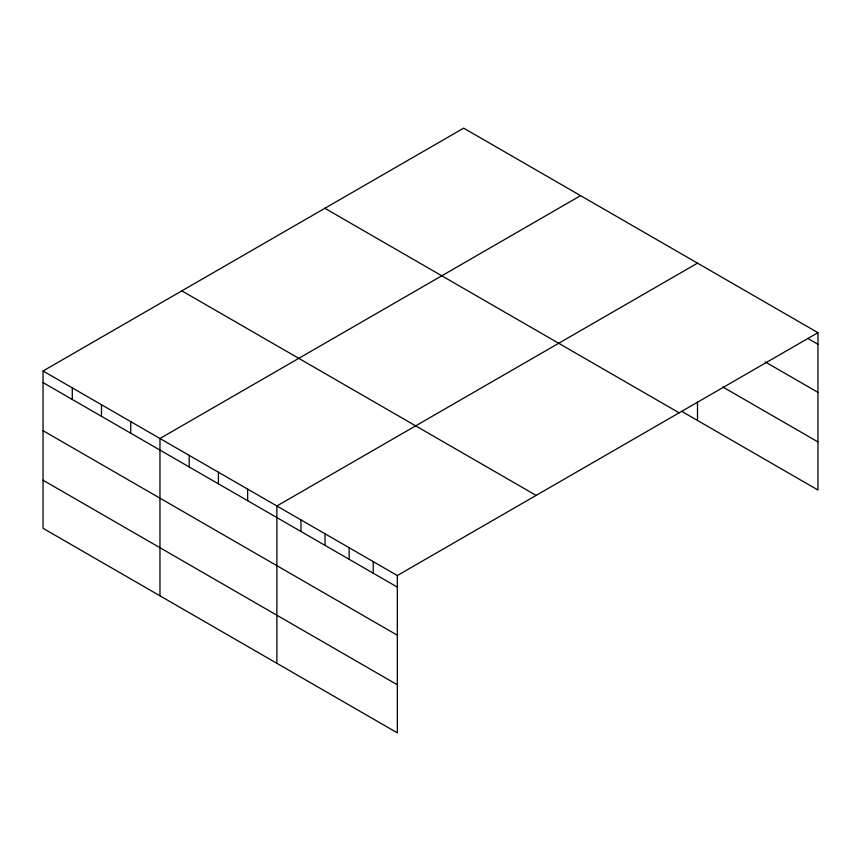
<?xml version="1.0" encoding="UTF-8"?>
<svg xmlns="http://www.w3.org/2000/svg" width="861" height="861" viewBox="0 0 861 861"><rect width="100%" height="100%" fill="white"/><g stroke="black" fill="none" stroke-linecap="round" stroke-linejoin="round"><path stroke-width="1.29" d="M43.05 370.994L397.33 575.535L397.33 732.851L43.05 528.31L43.05 370.994L463.67 128.149L817.95 332.69L817.95 490.006L681.761 411.375M580.583 195.651L159.963 438.497L159.963 595.812M697.496 263.143L276.876 505.988L276.876 663.304M397.33 575.535L817.95 332.69M807.629 338.319L817.95 344.271M765.181 361.9L817.95 392.368M722.734 386.944L817.95 441.908M324.866 208.287L679.146 412.828M181.854 290.857L536.134 495.398M43.05 382.585L397.33 587.116M43.05 430.672L397.33 635.214M43.05 480.223L397.33 684.764M697.496 401.753L697.496 420.459M373.233 561.63L373.233 573.211M349.146 547.714L349.146 559.306M325.049 533.809L325.049 545.4M300.963 519.904L300.963 531.485M247.645 489.113L247.645 500.704M218.414 472.248L218.414 483.828M189.194 455.372L189.194 466.953M130.732 421.621L130.732 433.201M101.501 404.745L101.501 416.326M72.281 387.87L72.281 399.461"/></g></svg>
